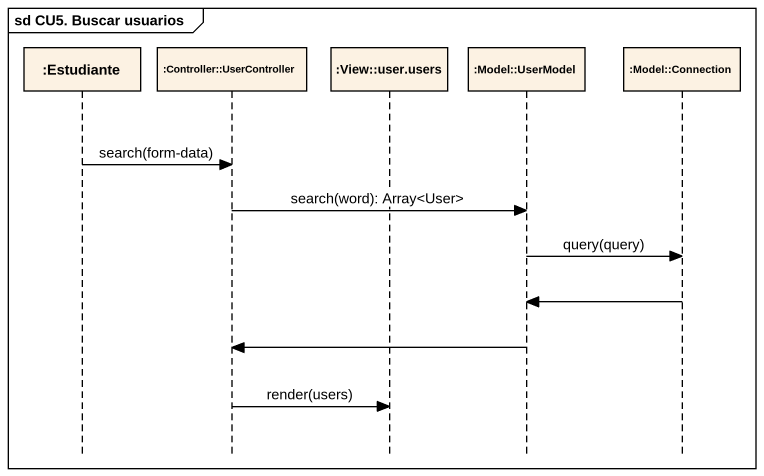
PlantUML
@startuml
mainframe sd CU5. Buscar usuarios
hide footbox
participant ":Estudiante" as Estudiante
participant ":Controller::UserController" as Controller_UserController
participant ":View::user.users" as View_user_users
participant ":Model::UserModel" as Model_UserModel
participant ":Model::Connection" as Model_Connection

Estudiante -> Controller_UserController : search(form-data)
Controller_UserController -> Model_UserModel : search(word): Array<User>
Model_UserModel -> Model_Connection : query(query)
Model_Connection -> Model_UserModel
Model_UserModel -> Controller_UserController
Controller_UserController -> View_user_users : render(users)
@enduml
